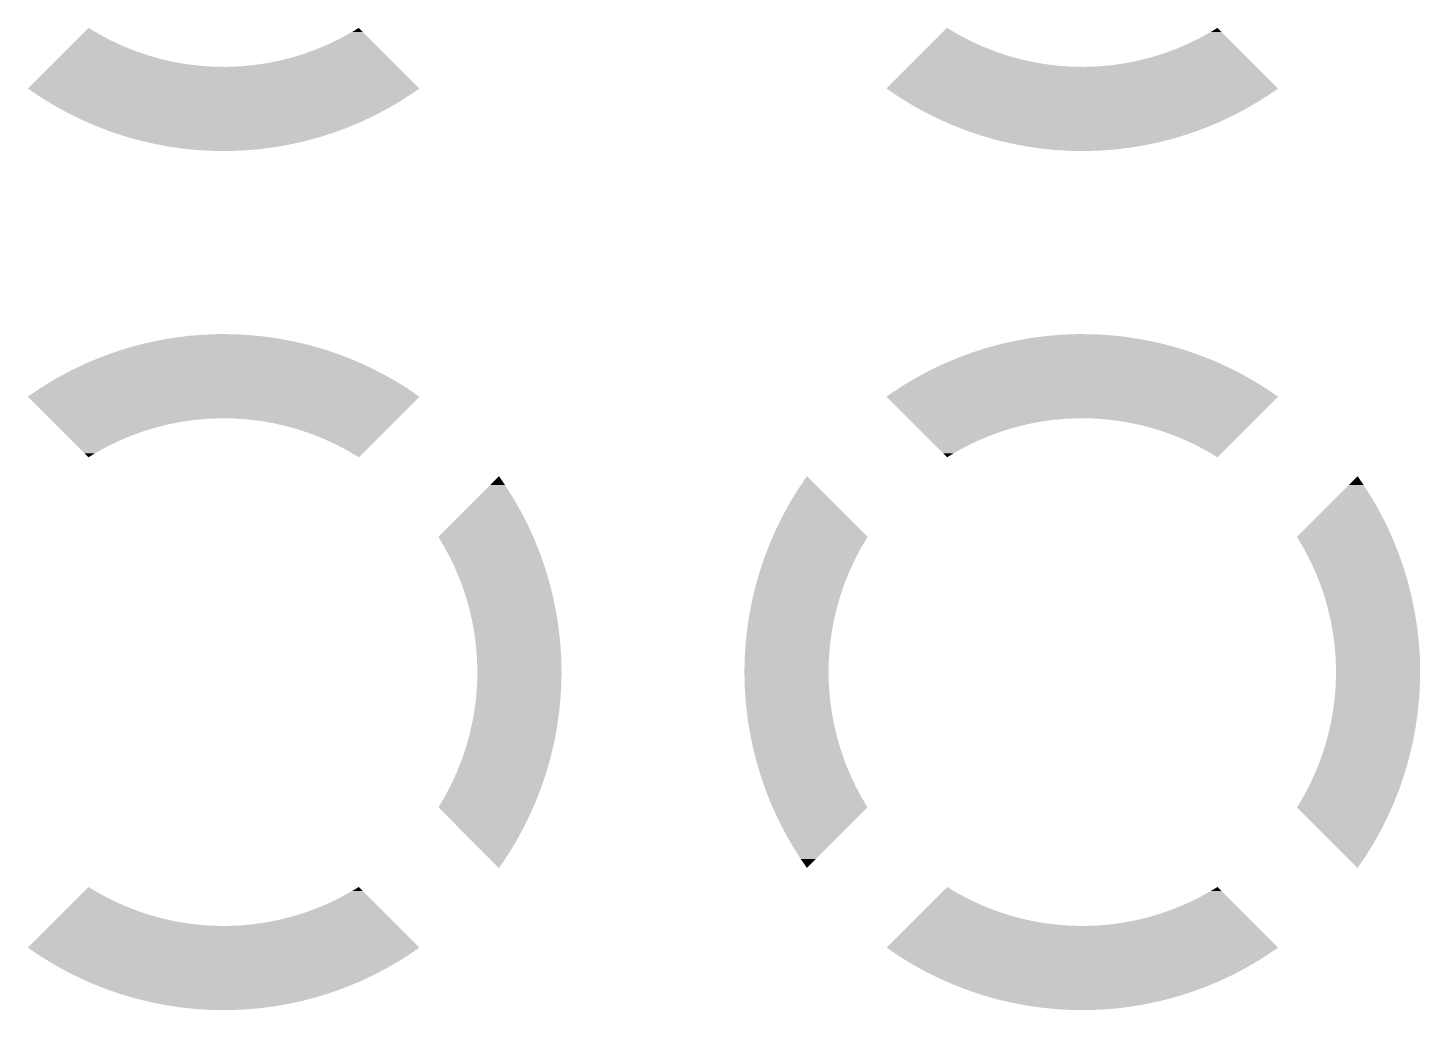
# Model space of a CAD drawing. Extents: x 295 to 953, y 10 to 290.
# Drawn here: x 734.46 to 738.579, y 120.134 to 123.038 of the extents above; entities that cross this region are included whole.
import ezdxf

# ---------------------------------------------------------------- set-up
doc = ezdxf.new("R2010")
doc.units = 0
doc.header["$LTSCALE"] = 5
doc.header["$MEASUREMENT"] = 0
doc.layers.get('0').update_dxf_attribs({"linetype": 'CONTINUOUS', "lineweight": 25})

msp = doc.modelspace()

# ---------------------------------------------------------------- linework, layer by layer
for points in [[(734.6199, 123.0182), (734.6398, 123.0381), (734.6734, 123.0182), (734.6398, 123.0381)], [(735.4197, 123.026), (735.4396, 123.0381), (735.4517, 123.026), (735.4396, 123.0381)], [(737.1599, 123.0182), (737.1798, 123.0381), (737.2134, 123.0182), (737.1798, 123.0381)], [(737.9597, 123.026), (737.9796, 123.0381), (737.9917, 123.026), (737.9796, 123.0381)], [(734.5854, 122.9837), (734.6017, 123), (734.7434, 122.9837), (734.7079, 123)], [(734.6017, 123), (734.6199, 123.0182), (734.7079, 123), (734.6734, 123.0182)], [(735.3144, 122.9748), (735.3504, 122.99), (735.5029, 122.9748), (735.4877, 122.99)], [(735.3504, 122.99), (735.3855, 123.0071), (735.4877, 122.99), (735.4706, 123.0071)], [(735.3855, 123.0071), (735.4197, 123.026), (735.4706, 123.0071), (735.4517, 123.026)], [(737.1254, 122.9837), (737.1417, 123), (737.2834, 122.9837), (737.2479, 123)], [(737.1417, 123), (737.1599, 123.0182), (737.2479, 123), (737.2134, 123.0182)], [(737.8544, 122.9748), (737.8904, 122.99), (738.0429, 122.9748), (738.0277, 122.99)], [(737.8904, 122.99), (737.9255, 123.0071), (738.0277, 122.99), (738.0106, 123.0071)], [(737.9255, 123.0071), (737.9597, 123.026), (738.0106, 123.0071), (737.9917, 123.026)], [(734.539, 122.9373), (734.5477, 122.946), (734.8923, 122.9373), (734.8542, 122.946)], [(734.5477, 122.946), (734.5583, 122.9566), (734.8542, 122.946), (734.8167, 122.9566)], [(734.5583, 122.9566), (734.5709, 122.9692), (734.8167, 122.9566), (734.7797, 122.9692)], [(734.5709, 122.9692), (734.5854, 122.9837), (734.7797, 122.9692), (734.7434, 122.9837)], [(735.2025, 122.9406), (735.2404, 122.9501), (735.5371, 122.9406), (735.5277, 122.9501)], [(735.2404, 122.9501), (735.2777, 122.9615), (735.5277, 122.9501), (735.5162, 122.9615)], [(735.2777, 122.9615), (735.3144, 122.9748), (735.5162, 122.9615), (735.5029, 122.9748)], [(737.079, 122.9373), (737.0877, 122.946), (737.4323, 122.9373), (737.3942, 122.946)], [(737.0877, 122.946), (737.0983, 122.9566), (737.3942, 122.946), (737.3567, 122.9566)], [(737.0983, 122.9566), (737.1109, 122.9692), (737.3567, 122.9566), (737.3197, 122.9692)], [(737.1109, 122.9692), (737.1254, 122.9837), (737.3197, 122.9692), (737.2834, 122.9837)], [(737.7425, 122.9406), (737.7804, 122.9501), (738.0771, 122.9406), (738.0677, 122.9501)], [(737.7804, 122.9501), (737.8177, 122.9615), (738.0677, 122.9501), (738.0562, 122.9615)], [(737.8177, 122.9615), (737.8544, 122.9748), (738.0562, 122.9615), (738.0429, 122.9748)], [(734.4604, 122.8588), (734.5244, 122.9228), (735.6189, 122.8588), (735.5549, 122.9228)], [(734.5244, 122.9228), (734.5251, 122.9234), (735.0476, 122.9228), (735.0085, 122.9234)], [(734.5251, 122.9234), (734.5277, 122.926), (735.0085, 122.9234), (734.9696, 122.926)], [(734.5277, 122.926), (734.5324, 122.9307), (734.9696, 122.926), (734.9308, 122.9307)], [(734.5324, 122.9307), (734.539, 122.9373), (734.9308, 122.9307), (734.8923, 122.9373)], [(735.0476, 122.9228), (735.0866, 122.9242), (735.5549, 122.9228), (735.5535, 122.9242)], [(735.0866, 122.9242), (735.1255, 122.9277), (735.5535, 122.9242), (735.5501, 122.9277)], [(735.1255, 122.9277), (735.1641, 122.9331), (735.5501, 122.9277), (735.5446, 122.9331)], [(735.1641, 122.9331), (735.2025, 122.9406), (735.5446, 122.9331), (735.5371, 122.9406)], [(737.0004, 122.8588), (737.0644, 122.9228), (738.1589, 122.8588), (738.0949, 122.9228)], [(737.0644, 122.9228), (737.0651, 122.9234), (737.5876, 122.9228), (737.5485, 122.9234)], [(737.0651, 122.9234), (737.0677, 122.926), (737.5485, 122.9234), (737.5096, 122.926)], [(737.0677, 122.926), (737.0724, 122.9307), (737.5096, 122.926), (737.4708, 122.9307)], [(737.0724, 122.9307), (737.079, 122.9373), (737.4708, 122.9307), (737.4323, 122.9373)], [(737.5876, 122.9228), (737.6266, 122.9242), (738.0949, 122.9228), (738.0935, 122.9242)], [(737.6266, 122.9242), (737.6655, 122.9277), (738.0935, 122.9242), (738.0901, 122.9277)], [(737.6655, 122.9277), (737.7041, 122.9331), (738.0901, 122.9277), (738.0846, 122.9331)], [(737.7041, 122.9331), (737.7425, 122.9406), (738.0846, 122.9331), (738.0771, 122.9406)], [(734.4764, 122.848), (734.4604, 122.8588), (735.6034, 122.848), (735.6189, 122.8588)], [(734.4978, 122.8335), (734.4764, 122.848), (735.5812, 122.8335), (735.6034, 122.848)], [(734.5142, 122.8234), (734.4978, 122.8335), (735.5657, 122.8234), (735.5812, 122.8335)], [(734.5362, 122.8099), (734.5142, 122.8234), (735.5427, 122.8099), (735.5657, 122.8234)], [(737.0164, 122.848), (737.0004, 122.8588), (738.1434, 122.848), (738.1589, 122.8588)], [(737.0378, 122.8335), (737.0164, 122.848), (738.1212, 122.8335), (738.1434, 122.848)], [(737.0542, 122.8234), (737.0378, 122.8335), (738.1057, 122.8234), (738.1212, 122.8335)], [(737.0762, 122.8099), (737.0542, 122.8234), (738.0827, 122.8099), (738.1057, 122.8234)], [(734.5531, 122.8006), (734.5362, 122.8099), (735.5268, 122.8006), (735.5427, 122.8099)], [(734.5756, 122.7881), (734.5531, 122.8006), (735.5033, 122.7881), (735.5268, 122.8006)], [(734.593, 122.7795), (734.5756, 122.7881), (735.487, 122.7795), (735.5033, 122.7881)], [(737.0931, 122.8006), (737.0762, 122.8099), (738.0668, 122.8006), (738.0827, 122.8099)], [(737.1156, 122.7881), (737.0931, 122.8006), (738.0433, 122.7881), (738.0668, 122.8006)], [(737.133, 122.7795), (737.1156, 122.7881), (738.027, 122.7795), (738.0433, 122.7881)], [(734.616, 122.7681), (734.593, 122.7795), (735.4629, 122.7681), (735.487, 122.7795)], [(734.6338, 122.7602), (734.616, 122.7681), (735.4463, 122.7602), (735.4629, 122.7681)], [(734.6572, 122.7499), (734.6338, 122.7602), (735.4216, 122.7499), (735.4463, 122.7602)], [(734.6754, 122.7428), (734.6572, 122.7499), (735.4047, 122.7428), (735.4216, 122.7499)], [(734.6992, 122.7336), (734.6754, 122.7428), (735.3795, 122.7336), (735.4047, 122.7428)], [(737.156, 122.7681), (737.133, 122.7795), (738.0029, 122.7681), (738.027, 122.7795)], [(737.1738, 122.7602), (737.156, 122.7681), (737.9863, 122.7602), (738.0029, 122.7681)], [(737.1972, 122.7499), (737.1738, 122.7602), (737.9616, 122.7499), (737.9863, 122.7602)], [(737.2154, 122.7428), (737.1972, 122.7499), (737.9447, 122.7428), (737.9616, 122.7499)], [(737.2392, 122.7336), (737.2154, 122.7428), (737.9195, 122.7336), (737.9447, 122.7428)], [(734.7178, 122.7273), (734.6992, 122.7336), (735.3624, 122.7273), (735.3795, 122.7336)], [(734.7419, 122.7192), (734.7178, 122.7273), (735.3367, 122.7192), (735.3624, 122.7273)], [(734.7609, 122.7137), (734.7419, 122.7192), (735.3194, 122.7137), (735.3367, 122.7192)], [(734.7852, 122.7068), (734.7609, 122.7137), (735.2932, 122.7068), (735.3194, 122.7137)], [(734.8046, 122.7021), (734.7852, 122.7068), (735.2759, 122.7021), (735.2932, 122.7068)], [(734.829, 122.6963), (734.8046, 122.7021), (735.2492, 122.6963), (735.2759, 122.7021)], [(737.2578, 122.7273), (737.2392, 122.7336), (737.9024, 122.7273), (737.9195, 122.7336)], [(737.2819, 122.7192), (737.2578, 122.7273), (737.8767, 122.7192), (737.9024, 122.7273)], [(737.3009, 122.7137), (737.2819, 122.7192), (737.8594, 122.7137), (737.8767, 122.7192)], [(737.3252, 122.7068), (737.3009, 122.7137), (737.8332, 122.7068), (737.8594, 122.7137)], [(737.3446, 122.7021), (737.3252, 122.7068), (737.8159, 122.7021), (737.8332, 122.7068)], [(737.369, 122.6963), (737.3446, 122.7021), (737.7892, 122.6963), (737.8159, 122.7021)], [(734.8489, 122.6925), (734.829, 122.6963), (735.2318, 122.6925), (735.2492, 122.6963)], [(734.8733, 122.6878), (734.8489, 122.6925), (735.2046, 122.6878), (735.2318, 122.6925)], [(734.8937, 122.6848), (734.8733, 122.6878), (735.1874, 122.6848), (735.2046, 122.6878)], [(734.9179, 122.6813), (734.8937, 122.6848), (735.1595, 122.6813), (735.1874, 122.6848)], [(734.9391, 122.6791), (734.9179, 122.6813), (735.1427, 122.6791), (735.1595, 122.6813)], [(734.9627, 122.6768), (734.9391, 122.6791), (735.1136, 122.6768), (735.1427, 122.6791)], [(734.9861, 122.6755), (734.9627, 122.6768), (735.0978, 122.6755), (735.1136, 122.6768)], [(735.0077, 122.6743), (734.9861, 122.6755), (735.0647, 122.6743), (735.0978, 122.6755)], [(735.0528, 122.6739), (735.0077, 122.6743), (735.0528, 122.6739), (735.0647, 122.6743)], [(737.3889, 122.6925), (737.369, 122.6963), (737.7718, 122.6925), (737.7892, 122.6963)], [(737.4133, 122.6878), (737.3889, 122.6925), (737.7446, 122.6878), (737.7718, 122.6925)], [(737.4337, 122.6848), (737.4133, 122.6878), (737.7274, 122.6848), (737.7446, 122.6878)], [(737.4579, 122.6813), (737.4337, 122.6848), (737.6995, 122.6813), (737.7274, 122.6848)], [(737.4791, 122.6791), (737.4579, 122.6813), (737.6827, 122.6791), (737.6995, 122.6813)], [(737.5027, 122.6768), (737.4791, 122.6791), (737.6536, 122.6768), (737.6827, 122.6791)], [(737.5261, 122.6755), (737.5027, 122.6768), (737.6378, 122.6755), (737.6536, 122.6768)], [(737.5477, 122.6743), (737.5261, 122.6755), (737.6047, 122.6743), (737.6378, 122.6755)], [(737.5928, 122.6739), (737.5477, 122.6743), (737.5928, 122.6739), (737.6047, 122.6743)], [(734.8747, 122.1188), (734.8919, 122.1218), (735.2061, 122.1188), (735.1857, 122.1218)], [(734.8919, 122.1218), (734.9199, 122.1253), (735.1857, 122.1218), (735.1615, 122.1253)], [(734.9199, 122.1253), (734.9367, 122.1275), (735.1615, 122.1253), (735.1403, 122.1275)], [(734.9367, 122.1275), (734.9658, 122.1298), (735.1403, 122.1275), (735.1167, 122.1298)], [(734.9658, 122.1298), (734.9816, 122.1311), (735.1167, 122.1298), (735.0933, 122.1311)], [(734.9816, 122.1311), (735.0147, 122.1323), (735.0933, 122.1311), (735.0717, 122.1323)], [(735.0147, 122.1323), (735.0266, 122.1327), (735.0717, 122.1323), (735.0266, 122.1327)], [(737.4147, 122.1188), (737.4319, 122.1218), (737.7461, 122.1188), (737.7257, 122.1218)], [(737.4319, 122.1218), (737.4599, 122.1253), (737.7257, 122.1218), (737.7015, 122.1253)], [(737.4599, 122.1253), (737.4767, 122.1275), (737.7015, 122.1253), (737.6803, 122.1275)], [(737.4767, 122.1275), (737.5058, 122.1298), (737.6803, 122.1275), (737.6567, 122.1298)], [(737.5058, 122.1298), (737.5216, 122.1311), (737.6567, 122.1298), (737.6333, 122.1311)], [(737.5216, 122.1311), (737.5547, 122.1323), (737.6333, 122.1311), (737.6117, 122.1323)], [(737.5547, 122.1323), (737.5666, 122.1327), (737.6117, 122.1323), (737.5666, 122.1327)], [(734.717, 122.0793), (734.7427, 122.0874), (735.3616, 122.0793), (735.3375, 122.0874)], [(734.7427, 122.0874), (734.76, 122.0929), (735.3375, 122.0874), (735.3185, 122.0929)], [(734.76, 122.0929), (734.7862, 122.0999), (735.3185, 122.0929), (735.2942, 122.0999)], [(734.7862, 122.0999), (734.8035, 122.1045), (735.2942, 122.0999), (735.2748, 122.1045)], [(734.8035, 122.1045), (734.8302, 122.1103), (735.2748, 122.1045), (735.2503, 122.1103)], [(734.8302, 122.1103), (734.8475, 122.1141), (735.2503, 122.1103), (735.2305, 122.1141)], [(734.8475, 122.1141), (734.8747, 122.1188), (735.2305, 122.1141), (735.2061, 122.1188)], [(737.257, 122.0793), (737.2827, 122.0874), (737.9016, 122.0793), (737.8775, 122.0874)], [(737.2827, 122.0874), (737.3, 122.0929), (737.8775, 122.0874), (737.8585, 122.0929)], [(737.3, 122.0929), (737.3262, 122.0999), (737.8585, 122.0929), (737.8342, 122.0999)], [(737.3262, 122.0999), (737.3435, 122.1045), (737.8342, 122.0999), (737.8148, 122.1045)], [(737.3435, 122.1045), (737.3702, 122.1103), (737.8148, 122.1045), (737.7903, 122.1103)], [(737.3702, 122.1103), (737.3875, 122.1141), (737.7903, 122.1103), (737.7705, 122.1141)], [(737.3875, 122.1141), (737.4147, 122.1188), (737.7705, 122.1141), (737.7461, 122.1188)], [(734.5924, 122.0271), (734.6165, 122.0385), (735.4864, 122.0271), (735.4634, 122.0385)], [(734.6165, 122.0385), (734.6331, 122.0464), (735.4634, 122.0385), (735.4456, 122.0464)], [(734.6331, 122.0464), (734.6578, 122.0567), (735.4456, 122.0464), (735.4222, 122.0567)], [(734.6578, 122.0567), (734.6747, 122.0638), (735.4222, 122.0567), (735.404, 122.0638)], [(734.6747, 122.0638), (734.6999, 122.073), (735.404, 122.0638), (735.3802, 122.073)], [(734.6999, 122.073), (734.717, 122.0793), (735.3802, 122.073), (735.3616, 122.0793)], [(737.1324, 122.0271), (737.1565, 122.0385), (738.0264, 122.0271), (738.0034, 122.0385)], [(737.1565, 122.0385), (737.1731, 122.0464), (738.0034, 122.0385), (737.9856, 122.0464)], [(737.1731, 122.0464), (737.1978, 122.0567), (737.9856, 122.0464), (737.9622, 122.0567)], [(737.1978, 122.0567), (737.2147, 122.0638), (737.9622, 122.0567), (737.944, 122.0638)], [(737.2147, 122.0638), (737.2399, 122.073), (737.944, 122.0638), (737.9202, 122.073)], [(737.2399, 122.073), (737.257, 122.0793), (737.9202, 122.073), (737.9016, 122.0793)], [(734.5366, 121.9967), (734.5526, 122.006), (735.5432, 121.9967), (735.5263, 122.006)], [(734.5526, 122.006), (734.5761, 122.0185), (735.5263, 122.006), (735.5038, 122.0185)], [(734.5761, 122.0185), (734.5924, 122.0271), (735.5038, 122.0185), (735.4864, 122.0271)], [(737.0766, 121.9967), (737.0926, 122.006), (738.0832, 121.9967), (738.0663, 122.006)], [(737.0926, 122.006), (737.1161, 122.0185), (738.0663, 122.006), (738.0438, 122.0185)], [(737.1161, 122.0185), (737.1324, 122.0271), (738.0438, 122.0185), (738.0264, 122.0271)], [(734.4605, 121.9478), (734.4759, 121.9586), (735.6189, 121.9478), (735.603, 121.9586)], [(734.4759, 121.9586), (734.4982, 121.9731), (735.603, 121.9586), (735.5816, 121.9731)], [(734.4982, 121.9731), (734.5137, 121.9832), (735.5816, 121.9731), (735.5652, 121.9832)], [(734.5137, 121.9832), (734.5366, 121.9967), (735.5652, 121.9832), (735.5432, 121.9967)], [(737.0005, 121.9478), (737.0159, 121.9586), (738.1589, 121.9478), (738.143, 121.9586)], [(737.0159, 121.9586), (737.0382, 121.9731), (738.143, 121.9586), (738.1216, 121.9731)], [(737.0382, 121.9731), (737.0537, 121.9832), (738.1216, 121.9731), (738.1052, 121.9832)], [(737.0537, 121.9832), (737.0766, 121.9967), (738.1052, 121.9832), (738.0832, 121.9967)], [(734.5245, 121.8838), (734.4605, 121.9478), (735.5549, 121.8838), (735.6189, 121.9478)], [(737.0645, 121.8838), (737.0005, 121.9478), (738.0949, 121.8838), (738.1589, 121.9478)], [(734.5259, 121.8824), (734.5245, 121.8838), (734.9928, 121.8824), (735.0318, 121.8838)], [(734.5293, 121.879), (734.5259, 121.8824), (734.9539, 121.879), (734.9928, 121.8824)], [(734.5348, 121.8735), (734.5293, 121.879), (734.9152, 121.8735), (734.9539, 121.879)], [(734.5423, 121.866), (734.5348, 121.8735), (734.8769, 121.866), (734.9152, 121.8735)], [(735.0709, 121.8832), (735.0318, 121.8838), (735.5543, 121.8832), (735.5549, 121.8838)], [(735.1098, 121.8806), (735.0709, 121.8832), (735.5517, 121.8806), (735.5543, 121.8832)], [(735.1486, 121.8759), (735.1098, 121.8806), (735.547, 121.8759), (735.5517, 121.8806)], [(735.1871, 121.8693), (735.1486, 121.8759), (735.5404, 121.8693), (735.547, 121.8759)], [(737.0659, 121.8824), (737.0645, 121.8838), (737.5328, 121.8824), (737.5718, 121.8838)], [(737.0693, 121.879), (737.0659, 121.8824), (737.4939, 121.879), (737.5328, 121.8824)], [(737.0748, 121.8735), (737.0693, 121.879), (737.4552, 121.8735), (737.4939, 121.879)], [(737.0823, 121.866), (737.0748, 121.8735), (737.4169, 121.866), (737.4552, 121.8735)], [(737.6109, 121.8832), (737.5718, 121.8838), (738.0943, 121.8832), (738.0949, 121.8838)], [(737.6498, 121.8806), (737.6109, 121.8832), (738.0917, 121.8806), (738.0943, 121.8832)], [(737.6886, 121.8759), (737.6498, 121.8806), (738.087, 121.8759), (738.0917, 121.8806)], [(737.7271, 121.8693), (737.6886, 121.8759), (738.0804, 121.8693), (738.087, 121.8759)], [(734.5517, 121.8565), (734.5423, 121.866), (734.839, 121.8565), (734.8769, 121.866)], [(734.5631, 121.8451), (734.5517, 121.8565), (734.8017, 121.8451), (734.839, 121.8565)], [(734.5765, 121.8318), (734.5631, 121.8451), (734.765, 121.8318), (734.8017, 121.8451)], [(735.2252, 121.8606), (735.1871, 121.8693), (735.5317, 121.8606), (735.5404, 121.8693)], [(735.2627, 121.85), (735.2252, 121.8606), (735.5211, 121.85), (735.5317, 121.8606)], [(735.2997, 121.8374), (735.2627, 121.85), (735.5085, 121.8374), (735.5211, 121.85)], [(735.336, 121.8229), (735.2997, 121.8374), (735.494, 121.8229), (735.5085, 121.8374)], [(737.0917, 121.8565), (737.0823, 121.866), (737.379, 121.8565), (737.4169, 121.866)], [(737.1031, 121.8451), (737.0917, 121.8565), (737.3417, 121.8451), (737.379, 121.8565)], [(737.1165, 121.8318), (737.1031, 121.8451), (737.305, 121.8318), (737.3417, 121.8451)], [(737.7652, 121.8606), (737.7271, 121.8693), (738.0717, 121.8606), (738.0804, 121.8693)], [(737.8027, 121.85), (737.7652, 121.8606), (738.0611, 121.85), (738.0717, 121.8606)], [(737.8397, 121.8374), (737.8027, 121.85), (738.0485, 121.8374), (738.0611, 121.85)], [(737.876, 121.8229), (737.8397, 121.8374), (738.034, 121.8229), (738.0485, 121.8374)], [(734.5917, 121.8166), (734.5765, 121.8318), (734.729, 121.8166), (734.765, 121.8318)], [(734.6088, 121.7995), (734.5917, 121.8166), (734.6939, 121.7995), (734.729, 121.8166)], [(734.6277, 121.7806), (734.6088, 121.7995), (734.6597, 121.7806), (734.6939, 121.7995)], [(735.3714, 121.8066), (735.336, 121.8229), (735.4777, 121.8066), (735.494, 121.8229)], [(735.406, 121.7884), (735.3714, 121.8066), (735.4595, 121.7884), (735.4777, 121.8066)], [(737.1317, 121.8166), (737.1165, 121.8318), (737.269, 121.8166), (737.305, 121.8318)], [(737.1488, 121.7995), (737.1317, 121.8166), (737.2339, 121.7995), (737.269, 121.8166)], [(737.1677, 121.7806), (737.1488, 121.7995), (737.1997, 121.7806), (737.2339, 121.7995)], [(737.9114, 121.8066), (737.876, 121.8229), (738.0177, 121.8066), (738.034, 121.8229)], [(737.946, 121.7884), (737.9114, 121.8066), (737.9995, 121.7884), (738.0177, 121.8066)], [(734.6398, 121.7685), (734.6277, 121.7806), (734.6398, 121.7685), (734.6597, 121.7806)], [(735.4396, 121.7685), (735.406, 121.7884), (735.4396, 121.7685), (735.4595, 121.7884)], [(737.1798, 121.7685), (737.1677, 121.7806), (737.1798, 121.7685), (737.1997, 121.7806)], [(737.9796, 121.7685), (737.946, 121.7884), (737.9796, 121.7685), (737.9995, 121.7884)], [(735.8279, 121.6862), (735.8542, 121.7125), (735.8723, 121.6862), (735.8542, 121.7125)], [(736.7399, 121.6752), (736.7652, 121.7125), (736.8025, 121.6752), (736.7652, 121.7125)], [(738.3679, 121.6862), (738.3942, 121.7125), (738.4123, 121.6862), (738.3942, 121.7125)], [(735.7898, 121.6481), (735.8279, 121.6862), (735.8964, 121.6481), (735.8723, 121.6862)], [(736.7163, 121.6368), (736.7399, 121.6752), (736.8409, 121.6368), (736.8025, 121.6752)], [(738.3298, 121.6481), (738.3679, 121.6862), (738.4364, 121.6481), (738.4123, 121.6862)], [(735.7506, 121.609), (735.7898, 121.6481), (735.9187, 121.609), (735.8964, 121.6481)], [(736.6945, 121.5974), (736.7163, 121.6368), (736.8803, 121.5974), (736.8409, 121.6368)], [(738.2906, 121.609), (738.3298, 121.6481), (738.4587, 121.609), (738.4364, 121.6481)], [(735.7105, 121.5689), (735.7506, 121.609), (735.9393, 121.5689), (735.9187, 121.609)], [(736.6745, 121.557), (736.6945, 121.5974), (736.9207, 121.557), (736.8803, 121.5974)], [(738.2505, 121.5689), (738.2906, 121.609), (738.4793, 121.5689), (738.4587, 121.609)], [(735.6749, 121.5332), (735.7105, 121.5689), (735.9556, 121.5332), (735.9393, 121.5689)], [(736.664, 121.5332), (736.6745, 121.557), (736.9445, 121.5332), (736.9207, 121.557)], [(738.2149, 121.5332), (738.2505, 121.5689), (738.4956, 121.5332), (738.4793, 121.5689)], [(735.6781, 121.5279), (735.6749, 121.5332), (735.958, 121.5279), (735.9556, 121.5332)], [(735.6909, 121.5065), (735.6781, 121.5279), (735.9666, 121.5065), (735.958, 121.5279)], [(735.7019, 121.4861), (735.6909, 121.5065), (735.9749, 121.4861), (735.9666, 121.5065)], [(736.65, 121.4996), (736.6563, 121.5158), (736.9246, 121.4996), (736.9342, 121.5158)], [(736.6563, 121.5158), (736.664, 121.5332), (736.9342, 121.5158), (736.9445, 121.5332)], [(738.2181, 121.5279), (738.2149, 121.5332), (738.498, 121.5279), (738.4956, 121.5332)], [(738.2309, 121.5065), (738.2181, 121.5279), (738.5066, 121.5065), (738.498, 121.5279)], [(738.2419, 121.4861), (738.2309, 121.5065), (738.5149, 121.4861), (738.5066, 121.5065)], [(735.7095, 121.4721), (735.7019, 121.4861), (735.9798, 121.4721), (735.9749, 121.4861)], [(735.723, 121.4436), (735.7095, 121.4721), (735.9898, 121.4436), (735.9798, 121.4721)], [(736.6256, 121.4311), (736.637, 121.465), (736.8908, 121.4311), (736.9064, 121.465)], [(736.637, 121.465), (736.64, 121.4738), (736.9064, 121.465), (736.911, 121.4738)], [(736.64, 121.4738), (736.65, 121.4996), (736.911, 121.4738), (736.9246, 121.4996)], [(738.2495, 121.4721), (738.2419, 121.4861), (738.5198, 121.4721), (738.5149, 121.4861)], [(738.263, 121.4436), (738.2495, 121.4721), (738.5298, 121.4436), (738.5198, 121.4721)], [(735.7262, 121.4368), (735.723, 121.4436), (735.9919, 121.4368), (735.9898, 121.4436)], [(735.741, 121.4007), (735.7262, 121.4368), (736.0028, 121.4007), (735.9919, 121.4368)], [(736.6147, 121.3933), (736.6252, 121.4296), (736.8756, 121.3933), (736.8901, 121.4296)], [(736.6252, 121.4296), (736.6256, 121.4311), (736.8901, 121.4296), (736.8908, 121.4311)], [(738.2662, 121.4368), (738.263, 121.4436), (738.5319, 121.4368), (738.5298, 121.4436)], [(738.281, 121.4007), (738.2662, 121.4368), (738.5428, 121.4007), (738.5319, 121.4368)], [(735.7411, 121.4004), (735.741, 121.4007), (736.0028, 121.4004), (736.0028, 121.4007)], [(735.754, 121.3638), (735.7411, 121.4004), (736.0121, 121.3638), (736.0028, 121.4004)], [(736.6056, 121.3563), (736.6131, 121.3878), (736.863, 121.3563), (736.8737, 121.3878)], [(736.6131, 121.3878), (736.6147, 121.3933), (736.8737, 121.3878), (736.8756, 121.3933)], [(738.2811, 121.4004), (738.281, 121.4007), (738.5428, 121.4004), (738.5428, 121.4007)], [(738.294, 121.3638), (738.2811, 121.4004), (738.5521, 121.3638), (738.5428, 121.4004)], [(735.7561, 121.3567), (735.754, 121.3638), (736.0139, 121.3567), (736.0121, 121.3638)], [(735.765, 121.3264), (735.7561, 121.3567), (736.0201, 121.3264), (736.0139, 121.3567)], [(736.5978, 121.3188), (736.6027, 121.344), (736.8524, 121.3188), (736.8595, 121.344)], [(736.6027, 121.344), (736.6056, 121.3563), (736.8595, 121.344), (736.863, 121.3563)], [(738.2961, 121.3567), (738.294, 121.3638), (738.5539, 121.3567), (738.5521, 121.3638)], [(738.305, 121.3264), (738.2961, 121.3567), (738.5601, 121.3264), (738.5539, 121.3567)], [(735.7683, 121.3126), (735.765, 121.3264), (736.023, 121.3126), (736.0201, 121.3264)], [(735.7741, 121.2884), (735.7683, 121.3126), (736.0268, 121.2884), (736.023, 121.3126)], [(736.5914, 121.2807), (736.5942, 121.2997), (736.8437, 121.2807), (736.8481, 121.2997)], [(736.5942, 121.2997), (736.5978, 121.3188), (736.8481, 121.2997), (736.8524, 121.3188)], [(738.3083, 121.3126), (738.305, 121.3264), (738.563, 121.3126), (738.5601, 121.3264)], [(738.3141, 121.2884), (738.3083, 121.3126), (738.5668, 121.2884), (738.563, 121.3126)], [(735.7778, 121.2681), (735.7741, 121.2884), (736.0301, 121.2681), (736.0268, 121.2884)], [(735.7811, 121.25), (735.7778, 121.2681), (736.0321, 121.25), (736.0301, 121.2681)], [(736.5877, 121.2551), (736.5914, 121.2807), (736.8393, 121.2551), (736.8437, 121.2807)], [(738.3178, 121.2681), (738.3141, 121.2884), (738.5701, 121.2681), (738.5668, 121.2884)], [(738.3211, 121.25), (738.3178, 121.2681), (738.5721, 121.25), (738.5701, 121.2681)], [(735.7846, 121.2233), (735.7811, 121.25), (736.0351, 121.2233), (736.0321, 121.25)], [(735.7862, 121.2113), (735.7846, 121.2233), (736.0359, 121.2113), (736.0351, 121.2233)], [(736.5832, 121.2103), (736.5864, 121.2422), (736.8332, 121.2103), (736.8371, 121.2422)], [(736.5864, 121.2422), (736.5877, 121.2551), (736.8371, 121.2422), (736.8393, 121.2551)], [(738.3246, 121.2233), (738.3211, 121.25), (738.5751, 121.2233), (738.5721, 121.25)], [(738.3262, 121.2113), (738.3246, 121.2233), (738.5759, 121.2113), (738.5751, 121.2233)], [(735.7888, 121.1784), (735.7862, 121.2113), (736.0382, 121.1784), (736.0359, 121.2113)], [(735.7892, 121.1723), (735.7888, 121.1784), (736.0383, 121.1723), (736.0382, 121.1784)], [(736.5807, 121.1653), (736.5828, 121.2034), (736.8298, 121.1653), (736.8324, 121.2034)], [(736.5828, 121.2034), (736.5832, 121.2103), (736.8324, 121.2034), (736.8332, 121.2103)], [(738.3288, 121.1784), (738.3262, 121.2113), (738.5782, 121.1784), (738.5759, 121.2113)], [(738.3292, 121.1723), (738.3288, 121.1784), (738.5783, 121.1723), (738.5782, 121.1784)], [(735.7903, 121.1333), (735.7892, 121.1723), (736.0392, 121.1333), (736.0383, 121.1723)], [(735.7896, 121.1021), (735.7903, 121.1333), (736.0387, 121.1021), (736.0392, 121.1333)], [(736.5802, 121.1333), (736.5807, 121.1645), (736.8291, 121.1333), (736.8298, 121.1645)], [(736.5811, 121.0943), (736.5802, 121.1333), (736.8301, 121.0943), (736.8291, 121.1333)], [(736.5807, 121.1645), (736.5807, 121.1653), (736.8298, 121.1645), (736.8298, 121.1653)], [(738.3303, 121.1333), (738.3292, 121.1723), (738.5792, 121.1333), (738.5783, 121.1723)], [(738.3296, 121.1021), (738.3303, 121.1333), (738.5787, 121.1021), (738.5792, 121.1333)], [(735.787, 121.0632), (735.7896, 121.1013), (736.0366, 121.0632), (736.0387, 121.1013)], [(735.7896, 121.1013), (735.7896, 121.1021), (736.0387, 121.1013), (736.0387, 121.1021)], [(736.5812, 121.0883), (736.5811, 121.0943), (736.8306, 121.0883), (736.8301, 121.0943)], [(738.327, 121.0632), (738.3296, 121.1013), (738.5766, 121.0632), (738.5787, 121.1013)], [(738.3296, 121.1013), (738.3296, 121.1021), (738.5787, 121.1013), (738.5787, 121.1021)], [(735.7823, 121.0244), (735.7862, 121.0563), (736.033, 121.0244), (736.0362, 121.0563)], [(735.7862, 121.0563), (735.787, 121.0632), (736.0362, 121.0563), (736.0366, 121.0632)], [(736.5835, 121.0553), (736.5812, 121.0883), (736.8332, 121.0553), (736.8306, 121.0883)], [(736.5843, 121.0433), (736.5835, 121.0553), (736.8348, 121.0433), (736.8332, 121.0553)], [(738.3223, 121.0244), (738.3262, 121.0563), (738.573, 121.0244), (738.5762, 121.0563)], [(738.3262, 121.0563), (738.327, 121.0632), (738.5762, 121.0563), (738.5766, 121.0632)], [(735.7756, 120.9859), (735.7801, 121.0115), (736.028, 120.9859), (736.0317, 121.0115)], [(735.7801, 121.0115), (735.7823, 121.0244), (736.0317, 121.0115), (736.033, 121.0244)], [(736.5873, 121.0166), (736.5843, 121.0433), (736.8383, 121.0166), (736.8348, 121.0433)], [(736.5893, 120.9985), (736.5873, 121.0166), (736.8416, 120.9985), (736.8383, 121.0166)], [(738.3156, 120.9859), (738.3201, 121.0115), (738.568, 120.9859), (738.5717, 121.0115)], [(738.3201, 121.0115), (738.3223, 121.0244), (738.5717, 121.0115), (738.573, 121.0244)], [(735.7713, 120.9669), (735.7756, 120.9859), (736.0252, 120.9669), (736.028, 120.9859)], [(736.5926, 120.9782), (736.5893, 120.9985), (736.8453, 120.9782), (736.8416, 120.9985)], [(736.5964, 120.954), (736.5926, 120.9782), (736.8511, 120.954), (736.8453, 120.9782)], [(738.3113, 120.9669), (738.3156, 120.9859), (738.5652, 120.9669), (738.568, 120.9859)], [(735.7599, 120.9226), (735.767, 120.9478), (736.0167, 120.9226), (736.0216, 120.9478)], [(735.767, 120.9478), (735.7713, 120.9669), (736.0216, 120.9478), (736.0252, 120.9669)], [(736.5993, 120.9402), (736.5964, 120.954), (736.8544, 120.9402), (736.8511, 120.954)], [(736.6055, 120.9099), (736.5993, 120.9402), (736.8633, 120.9099), (736.8544, 120.9402)], [(738.2999, 120.9226), (738.307, 120.9478), (738.5567, 120.9226), (738.5616, 120.9478)], [(738.307, 120.9478), (738.3113, 120.9669), (738.5616, 120.9478), (738.5652, 120.9669)], [(735.7457, 120.8788), (735.7564, 120.9103), (736.0062, 120.8788), (736.0138, 120.9103)], [(735.7564, 120.9103), (735.7599, 120.9226), (736.0138, 120.9103), (736.0167, 120.9226)], [(736.6073, 120.9028), (736.6055, 120.9099), (736.8654, 120.9028), (736.8633, 120.9099)], [(736.6166, 120.8662), (736.6073, 120.9028), (736.8783, 120.8662), (736.8654, 120.9028)], [(738.2857, 120.8788), (738.2964, 120.9103), (738.5462, 120.8788), (738.5538, 120.9103)], [(738.2964, 120.9103), (738.2999, 120.9226), (738.5538, 120.9103), (738.5567, 120.9226)], [(735.7293, 120.837), (735.7438, 120.8733), (735.9942, 120.837), (736.0047, 120.8733)], [(735.7438, 120.8733), (735.7457, 120.8788), (736.0047, 120.8733), (736.0062, 120.8788)], [(736.6166, 120.8659), (736.6166, 120.8662), (736.8784, 120.8659), (736.8783, 120.8662)], [(736.6275, 120.8298), (736.6166, 120.8659), (736.8932, 120.8298), (736.8784, 120.8659)], [(738.2693, 120.837), (738.2838, 120.8733), (738.5342, 120.837), (738.5447, 120.8733)], [(738.2838, 120.8733), (738.2857, 120.8788), (738.5447, 120.8733), (738.5462, 120.8788)], [(735.713, 120.8016), (735.7286, 120.8355), (735.9823, 120.8016), (735.9938, 120.8355)], [(735.7286, 120.8355), (735.7293, 120.837), (735.9938, 120.8355), (735.9942, 120.837)], [(736.6296, 120.823), (736.6275, 120.8298), (736.8964, 120.823), (736.8932, 120.8298)], [(736.6396, 120.7945), (736.6296, 120.823), (736.9099, 120.7945), (736.8964, 120.823)], [(738.253, 120.8016), (738.2686, 120.8355), (738.5223, 120.8016), (738.5338, 120.8355)], [(738.2686, 120.8355), (738.2693, 120.837), (738.5338, 120.8355), (738.5342, 120.837)], [(735.6852, 120.7508), (735.6948, 120.767), (735.9631, 120.7508), (735.9694, 120.767)], [(735.6948, 120.767), (735.7084, 120.7928), (735.9694, 120.767), (735.9794, 120.7928)], [(735.7084, 120.7928), (735.713, 120.8016), (735.9794, 120.7928), (735.9823, 120.8016)], [(736.6445, 120.7805), (736.6396, 120.7945), (736.9175, 120.7805), (736.9099, 120.7945)], [(736.6528, 120.7601), (736.6445, 120.7805), (736.9285, 120.7601), (736.9175, 120.7805)], [(738.2252, 120.7508), (738.2348, 120.767), (738.5031, 120.7508), (738.5094, 120.767)], [(738.2348, 120.767), (738.2484, 120.7928), (738.5094, 120.767), (738.5194, 120.7928)], [(738.2484, 120.7928), (738.253, 120.8016), (738.5194, 120.7928), (738.5223, 120.8016)], [(735.6749, 120.7334), (735.6852, 120.7508), (735.9554, 120.7334), (735.9631, 120.7508)], [(735.6987, 120.7096), (735.6749, 120.7334), (735.9449, 120.7096), (735.9554, 120.7334)], [(736.6614, 120.7387), (736.6528, 120.7601), (736.9413, 120.7387), (736.9285, 120.7601)], [(736.6638, 120.7334), (736.6614, 120.7387), (736.9445, 120.7334), (736.9413, 120.7387)], [(736.6801, 120.6977), (736.6638, 120.7334), (736.9089, 120.6977), (736.9445, 120.7334)], [(738.2149, 120.7334), (738.2252, 120.7508), (738.4954, 120.7334), (738.5031, 120.7508)], [(738.2387, 120.7096), (738.2149, 120.7334), (738.4849, 120.7096), (738.4954, 120.7334)], [(735.7391, 120.6692), (735.6987, 120.7096), (735.9249, 120.6692), (735.9449, 120.7096)], [(736.7006, 120.6576), (736.6801, 120.6977), (736.8688, 120.6576), (736.9089, 120.6977)], [(738.2791, 120.6692), (738.2387, 120.7096), (738.4649, 120.6692), (738.4849, 120.7096)], [(735.7785, 120.6298), (735.7391, 120.6692), (735.9031, 120.6298), (735.9249, 120.6692)], [(736.723, 120.6185), (736.7006, 120.6576), (736.8296, 120.6185), (736.8688, 120.6576)], [(738.3185, 120.6298), (738.2791, 120.6692), (738.4431, 120.6298), (738.4649, 120.6692)], [(735.8169, 120.5914), (735.7785, 120.6298), (735.8795, 120.5914), (735.9031, 120.6298)], [(736.7471, 120.5804), (736.723, 120.6185), (736.7915, 120.5804), (736.8296, 120.6185)], [(738.3569, 120.5914), (738.3185, 120.6298), (738.4195, 120.5914), (738.4431, 120.6298)], [(735.8542, 120.5541), (735.8169, 120.5914), (735.8542, 120.5541), (735.8795, 120.5914)], [(736.7652, 120.5541), (736.7471, 120.5804), (736.7652, 120.5541), (736.7915, 120.5804)], [(738.3942, 120.5541), (738.3569, 120.5914), (738.3942, 120.5541), (738.4195, 120.5914)], [(734.6017, 120.46), (734.6199, 120.4782), (734.7079, 120.46), (734.6734, 120.4782)], [(734.6199, 120.4782), (734.6398, 120.4981), (734.6734, 120.4782), (734.6398, 120.4981)], [(735.3855, 120.4671), (735.4197, 120.486), (735.4706, 120.4671), (735.4517, 120.486)], [(735.4197, 120.486), (735.4396, 120.4981), (735.4517, 120.486), (735.4396, 120.4981)], [(737.1417, 120.46), (737.1599, 120.4782), (737.2479, 120.46), (737.2134, 120.4782)], [(737.1599, 120.4782), (737.1798, 120.4981), (737.2134, 120.4782), (737.1798, 120.4981)], [(737.9255, 120.4671), (737.9597, 120.486), (738.0106, 120.4671), (737.9917, 120.486)], [(737.9597, 120.486), (737.9796, 120.4981), (737.9917, 120.486), (737.9796, 120.4981)], [(734.5709, 120.4292), (734.5854, 120.4437), (734.7797, 120.4292), (734.7434, 120.4437)], [(734.5854, 120.4437), (734.6017, 120.46), (734.7434, 120.4437), (734.7079, 120.46)], [(735.2777, 120.4215), (735.3144, 120.4348), (735.5162, 120.4215), (735.5029, 120.4348)], [(735.3144, 120.4348), (735.3504, 120.45), (735.5029, 120.4348), (735.4877, 120.45)], [(735.3504, 120.45), (735.3855, 120.4671), (735.4877, 120.45), (735.4706, 120.4671)], [(737.1109, 120.4292), (737.1254, 120.4437), (737.3197, 120.4292), (737.2834, 120.4437)], [(737.1254, 120.4437), (737.1417, 120.46), (737.2834, 120.4437), (737.2479, 120.46)], [(737.8177, 120.4215), (737.8544, 120.4348), (738.0562, 120.4215), (738.0429, 120.4348)], [(737.8544, 120.4348), (737.8904, 120.45), (738.0429, 120.4348), (738.0277, 120.45)], [(737.8904, 120.45), (737.9255, 120.4671), (738.0277, 120.45), (738.0106, 120.4671)], [(734.5277, 120.386), (734.5324, 120.3907), (734.9696, 120.386), (734.9308, 120.3907)], [(734.5324, 120.3907), (734.539, 120.3973), (734.9308, 120.3907), (734.8923, 120.3973)], [(734.539, 120.3973), (734.5477, 120.406), (734.8923, 120.3973), (734.8542, 120.406)], [(734.5477, 120.406), (734.5583, 120.4166), (734.8542, 120.406), (734.8167, 120.4166)], [(734.5583, 120.4166), (734.5709, 120.4292), (734.8167, 120.4166), (734.7797, 120.4292)], [(735.1255, 120.3877), (735.1641, 120.3931), (735.5501, 120.3877), (735.5446, 120.3931)], [(735.1641, 120.3931), (735.2025, 120.4006), (735.5446, 120.3931), (735.5371, 120.4006)], [(735.2025, 120.4006), (735.2404, 120.4101), (735.5371, 120.4006), (735.5277, 120.4101)], [(735.2404, 120.4101), (735.2777, 120.4215), (735.5277, 120.4101), (735.5162, 120.4215)], [(737.0677, 120.386), (737.0724, 120.3907), (737.5096, 120.386), (737.4708, 120.3907)], [(737.0724, 120.3907), (737.079, 120.3973), (737.4708, 120.3907), (737.4323, 120.3973)], [(737.079, 120.3973), (737.0877, 120.406), (737.4323, 120.3973), (737.3942, 120.406)], [(737.0877, 120.406), (737.0983, 120.4166), (737.3942, 120.406), (737.3567, 120.4166)], [(737.0983, 120.4166), (737.1109, 120.4292), (737.3567, 120.4166), (737.3197, 120.4292)], [(737.6655, 120.3877), (737.7041, 120.3931), (738.0901, 120.3877), (738.0846, 120.3931)], [(737.7041, 120.3931), (737.7425, 120.4006), (738.0846, 120.3931), (738.0771, 120.4006)], [(737.7425, 120.4006), (737.7804, 120.4101), (738.0771, 120.4006), (738.0677, 120.4101)], [(737.7804, 120.4101), (737.8177, 120.4215), (738.0677, 120.4101), (738.0562, 120.4215)], [(734.4604, 120.3188), (734.5244, 120.3828), (735.6189, 120.3188), (735.5549, 120.3828)], [(734.5244, 120.3828), (734.5251, 120.3834), (735.0476, 120.3828), (735.0085, 120.3834)], [(734.5251, 120.3834), (734.5277, 120.386), (735.0085, 120.3834), (734.9696, 120.386)], [(735.0476, 120.3828), (735.0866, 120.3842), (735.5549, 120.3828), (735.5535, 120.3842)], [(735.0866, 120.3842), (735.1255, 120.3877), (735.5535, 120.3842), (735.5501, 120.3877)], [(737.0004, 120.3188), (737.0644, 120.3828), (738.1589, 120.3188), (738.0949, 120.3828)], [(737.0644, 120.3828), (737.0651, 120.3834), (737.5876, 120.3828), (737.5485, 120.3834)], [(737.0651, 120.3834), (737.0677, 120.386), (737.5485, 120.3834), (737.5096, 120.386)], [(737.5876, 120.3828), (737.6266, 120.3842), (738.0949, 120.3828), (738.0935, 120.3842)], [(737.6266, 120.3842), (737.6655, 120.3877), (738.0935, 120.3842), (738.0901, 120.3877)], [(734.4764, 120.308), (734.4604, 120.3188), (735.6034, 120.308), (735.6189, 120.3188)], [(737.0164, 120.308), (737.0004, 120.3188), (738.1434, 120.308), (738.1589, 120.3188)], [(734.4978, 120.2935), (734.4764, 120.308), (735.5812, 120.2935), (735.6034, 120.308)], [(734.5142, 120.2834), (734.4978, 120.2935), (735.5657, 120.2834), (735.5812, 120.2935)], [(734.5362, 120.2699), (734.5142, 120.2834), (735.5427, 120.2699), (735.5657, 120.2834)], [(734.5531, 120.2606), (734.5362, 120.2699), (735.5268, 120.2606), (735.5427, 120.2699)], [(737.0378, 120.2935), (737.0164, 120.308), (738.1212, 120.2935), (738.1434, 120.308)], [(737.0542, 120.2834), (737.0378, 120.2935), (738.1057, 120.2834), (738.1212, 120.2935)], [(737.0762, 120.2699), (737.0542, 120.2834), (738.0827, 120.2699), (738.1057, 120.2834)], [(737.0931, 120.2606), (737.0762, 120.2699), (738.0668, 120.2606), (738.0827, 120.2699)], [(734.5756, 120.2481), (734.5531, 120.2606), (735.5033, 120.2481), (735.5268, 120.2606)], [(734.593, 120.2395), (734.5756, 120.2481), (735.487, 120.2395), (735.5033, 120.2481)], [(734.616, 120.2281), (734.593, 120.2395), (735.4629, 120.2281), (735.487, 120.2395)], [(734.6338, 120.2202), (734.616, 120.2281), (735.4463, 120.2202), (735.4629, 120.2281)], [(737.1156, 120.2481), (737.0931, 120.2606), (738.0433, 120.2481), (738.0668, 120.2606)], [(737.133, 120.2395), (737.1156, 120.2481), (738.027, 120.2395), (738.0433, 120.2481)], [(737.156, 120.2281), (737.133, 120.2395), (738.0029, 120.2281), (738.027, 120.2395)], [(737.1738, 120.2202), (737.156, 120.2281), (737.9863, 120.2202), (738.0029, 120.2281)], [(734.6572, 120.2099), (734.6338, 120.2202), (735.4216, 120.2099), (735.4463, 120.2202)], [(734.6754, 120.2028), (734.6572, 120.2099), (735.4047, 120.2028), (735.4216, 120.2099)], [(734.6992, 120.1936), (734.6754, 120.2028), (735.3795, 120.1936), (735.4047, 120.2028)], [(734.7178, 120.1873), (734.6992, 120.1936), (735.3624, 120.1873), (735.3795, 120.1936)], [(734.7419, 120.1792), (734.7178, 120.1873), (735.3367, 120.1792), (735.3624, 120.1873)], [(737.1972, 120.2099), (737.1738, 120.2202), (737.9616, 120.2099), (737.9863, 120.2202)], [(737.2154, 120.2028), (737.1972, 120.2099), (737.9447, 120.2028), (737.9616, 120.2099)], [(737.2392, 120.1936), (737.2154, 120.2028), (737.9195, 120.1936), (737.9447, 120.2028)], [(737.2578, 120.1873), (737.2392, 120.1936), (737.9024, 120.1873), (737.9195, 120.1936)], [(737.2819, 120.1792), (737.2578, 120.1873), (737.8767, 120.1792), (737.9024, 120.1873)], [(734.7609, 120.1737), (734.7419, 120.1792), (735.3194, 120.1737), (735.3367, 120.1792)], [(734.7852, 120.1668), (734.7609, 120.1737), (735.2932, 120.1668), (735.3194, 120.1737)], [(734.8046, 120.1621), (734.7852, 120.1668), (735.2759, 120.1621), (735.2932, 120.1668)], [(734.829, 120.1563), (734.8046, 120.1621), (735.2492, 120.1563), (735.2759, 120.1621)], [(734.8489, 120.1525), (734.829, 120.1563), (735.2318, 120.1525), (735.2492, 120.1563)], [(734.8733, 120.1478), (734.8489, 120.1525), (735.2046, 120.1478), (735.2318, 120.1525)], [(734.8937, 120.1448), (734.8733, 120.1478), (735.1874, 120.1448), (735.2046, 120.1478)], [(734.9179, 120.1413), (734.8937, 120.1448), (735.1595, 120.1413), (735.1874, 120.1448)], [(737.3009, 120.1737), (737.2819, 120.1792), (737.8594, 120.1737), (737.8767, 120.1792)], [(737.3252, 120.1668), (737.3009, 120.1737), (737.8332, 120.1668), (737.8594, 120.1737)], [(737.3446, 120.1621), (737.3252, 120.1668), (737.8159, 120.1621), (737.8332, 120.1668)], [(737.369, 120.1563), (737.3446, 120.1621), (737.7892, 120.1563), (737.8159, 120.1621)], [(737.3889, 120.1525), (737.369, 120.1563), (737.7718, 120.1525), (737.7892, 120.1563)], [(737.4133, 120.1478), (737.3889, 120.1525), (737.7446, 120.1478), (737.7718, 120.1525)], [(737.4337, 120.1448), (737.4133, 120.1478), (737.7274, 120.1448), (737.7446, 120.1478)], [(737.4579, 120.1413), (737.4337, 120.1448), (737.6995, 120.1413), (737.7274, 120.1448)], [(734.9391, 120.1391), (734.9179, 120.1413), (735.1427, 120.1391), (735.1595, 120.1413)], [(734.9627, 120.1368), (734.9391, 120.1391), (735.1136, 120.1368), (735.1427, 120.1391)], [(734.9861, 120.1355), (734.9627, 120.1368), (735.0978, 120.1355), (735.1136, 120.1368)], [(735.0077, 120.1343), (734.9861, 120.1355), (735.0647, 120.1343), (735.0978, 120.1355)], [(735.0528, 120.1339), (735.0077, 120.1343), (735.0528, 120.1339), (735.0647, 120.1343)], [(737.4791, 120.1391), (737.4579, 120.1413), (737.6827, 120.1391), (737.6995, 120.1413)], [(737.5027, 120.1368), (737.4791, 120.1391), (737.6536, 120.1368), (737.6827, 120.1391)], [(737.5261, 120.1355), (737.5027, 120.1368), (737.6378, 120.1355), (737.6536, 120.1368)], [(737.5477, 120.1343), (737.5261, 120.1355), (737.6047, 120.1343), (737.6378, 120.1355)], [(737.5928, 120.1339), (737.5477, 120.1343), (737.5928, 120.1339), (737.6047, 120.1343)]]:
    msp.add_solid(points)

doc.saveas('drawing.dxf')
